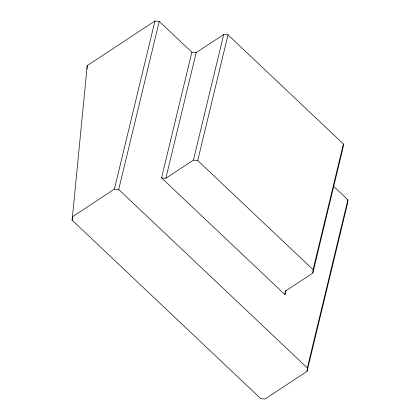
<?xml version="1.0" encoding="UTF-8"?>
<svg xmlns="http://www.w3.org/2000/svg" width="420" height="420" viewBox="0 0 420 420"><rect width="100%" height="100%" fill="white"/><g stroke="black" fill="none" stroke-linecap="round" stroke-linejoin="round"><path stroke-width="0.63" d="M72.114 220.19L72.403 216.778L114.403 189.116L118.703 189.499L307.335 367.925L307.046 371.332L265.052 399L260.747 398.617L72.114 220.19L87.229 65.615L154.948 21L159.254 21.383L191.861 52.232L196.161 52.616L223.713 34.466L228.013 34.855L343.403 143.997L343.114 147.409L312.816 273.074L285.254 291.233L284.965 294.641L161.548 177.907L191.861 52.232M86.935 69.022L87.229 65.615M312.816 273.074L313.105 269.661L343.403 143.997M333.706 186.401L347.886 199.81L347.597 203.222L307.046 371.332M114.403 189.116L154.948 21M118.703 189.499L159.254 21.383M161.548 177.907L165.853 178.295L196.161 52.616M165.853 178.295L193.415 160.136L223.713 34.466M313.105 269.661L197.72 160.519L228.013 34.855M284.965 294.641L286.041 290.178M307.335 367.925L347.886 199.81M193.415 160.136L197.72 160.519"/></g></svg>
